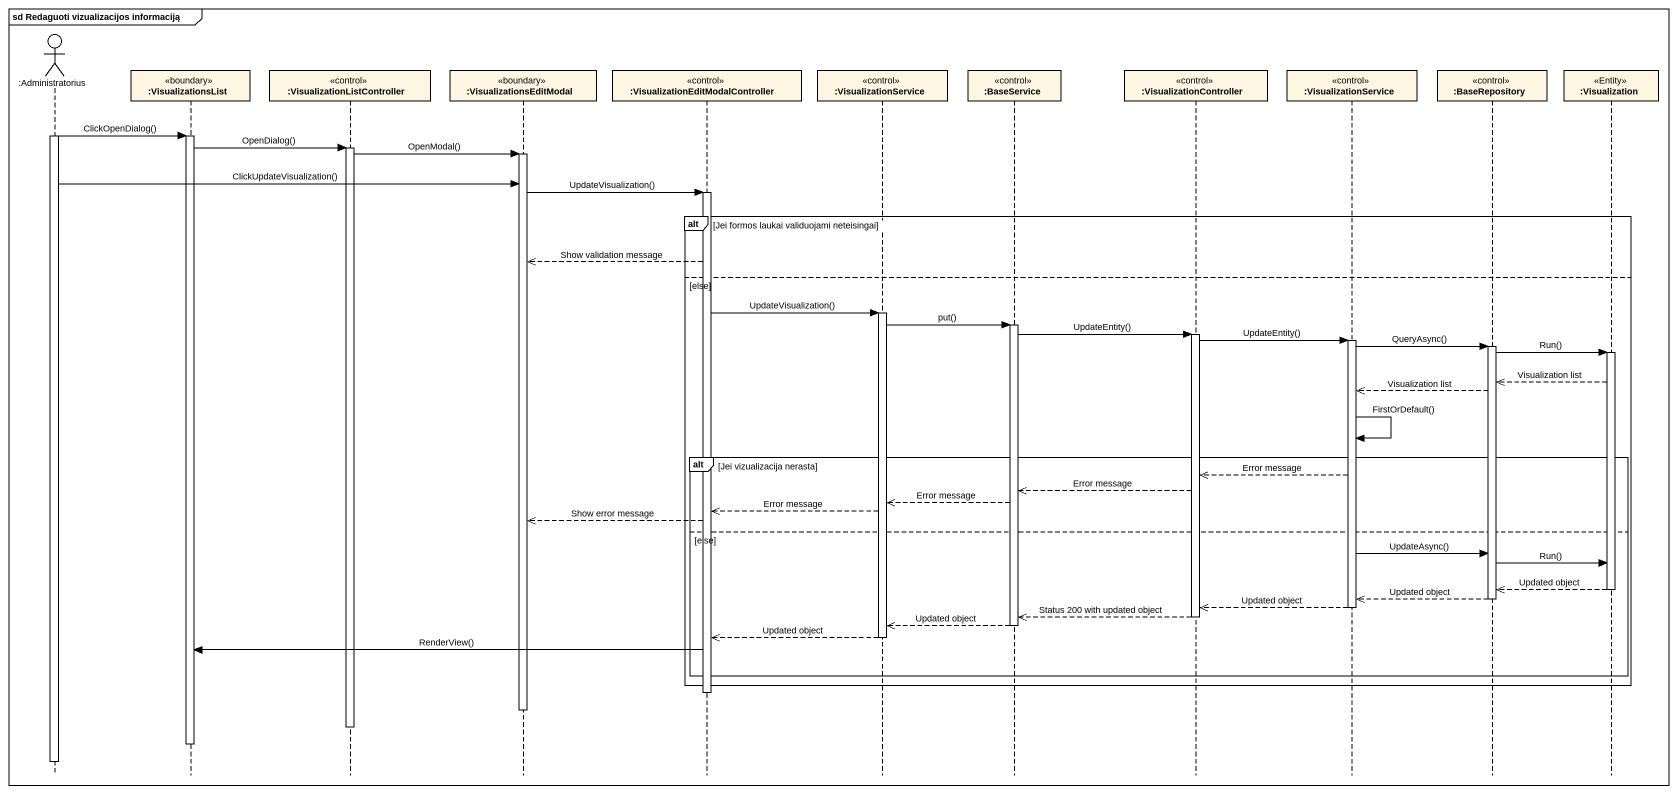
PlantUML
@startuml
mainframe sd Redaguoti vizualizacijos informaciją
hide footbox
actor ":Administratorius" as Administratorius
participant ":VisualizationsList" as VisualizationsList <<boundary>>
participant ":VisualizationListController" as VisualizationListController <<control>>
participant ":VisualizationsEditModal" as VisualizationsEditModal <<boundary>>
participant ":VisualizationEditModalController" as VisualizationEditModalContro <<control>>
participant ":VisualizationService" as VisualizationService <<control>>
participant ":BaseService" as BaseService <<control>>
participant ":VisualizationController" as VisualizationController <<control>>
participant ":VisualizationService" as VisualizationService_2 <<control>>
participant ":BaseRepository" as BaseRepository <<control>>
participant ":Visualization" as Visualization <<Entity>>

activate Administratorius
Administratorius -> VisualizationsList : ClickOpenDialog()
activate VisualizationsList
VisualizationsList -> VisualizationListController : OpenDialog()
activate VisualizationListController
VisualizationListController -> VisualizationsEditModal : OpenModal()
activate VisualizationsEditModal
Administratorius -> VisualizationsEditModal : ClickUpdateVisualization()
VisualizationsEditModal -> VisualizationEditModalContro : UpdateVisualization()
activate VisualizationEditModalContro
alt Jei formos laukai validuojami neteisingai
  VisualizationEditModalContro -->> VisualizationsEditModal : Show validation message
else else
  VisualizationEditModalContro -> VisualizationService : UpdateVisualization()
  activate VisualizationService
  VisualizationService -> BaseService : put()
  activate BaseService
  BaseService -> VisualizationController : UpdateEntity()
  activate VisualizationController
  VisualizationController -> VisualizationService_2 : UpdateEntity()
  activate VisualizationService_2
  VisualizationService_2 -> BaseRepository : QueryAsync()
  activate BaseRepository
  BaseRepository -> Visualization : Run()
  activate Visualization
  Visualization -->> BaseRepository : Visualization list
  BaseRepository -->> VisualizationService_2 : Visualization list
  VisualizationService_2 -> VisualizationService_2 : FirstOrDefault()
  alt Jei vizualizacija nerasta
    VisualizationService_2 -->> VisualizationController : Error message
    VisualizationController -->> BaseService : Error message
    BaseService -->> VisualizationService : Error message
    VisualizationService -->> VisualizationEditModalContro : Error message
    VisualizationEditModalContro -->> VisualizationsEditModal : Show error message
  else else
    VisualizationService_2 -> BaseRepository : UpdateAsync()
    BaseRepository -> Visualization : Run()
    Visualization -->> BaseRepository : Updated object
    deactivate Visualization
    BaseRepository -->> VisualizationService_2 : Updated object
    deactivate BaseRepository
    VisualizationService_2 -->> VisualizationController : Updated object
    deactivate VisualizationService_2
    VisualizationController -->> BaseService : Status 200 with updated object
    deactivate VisualizationController
    BaseService -->> VisualizationService : Updated object
    deactivate BaseService
    VisualizationService -->> VisualizationEditModalContro : Updated object
    deactivate VisualizationService
    VisualizationEditModalContro -> VisualizationsList : RenderView()
  end
end
deactivate VisualizationEditModalContro
deactivate VisualizationsEditModal
deactivate VisualizationListController
deactivate VisualizationsList
deactivate Administratorius
@enduml
